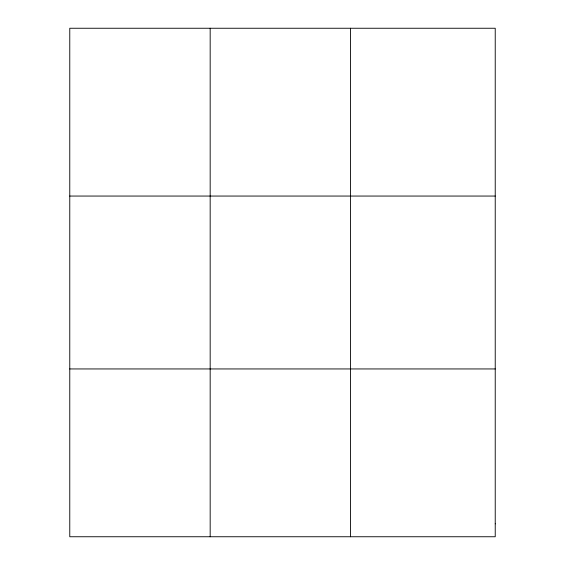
<?xml version="1.0" encoding="UTF-8"?>
<svg xmlns="http://www.w3.org/2000/svg" width="565" height="565" viewBox="0 0 565 565"><rect width="100%" height="100%" fill="white"/><g stroke="black" fill="none" stroke-linecap="round" stroke-linejoin="round"><path stroke-width="0.85" d="M210.173 28.25L210.173 536.75M350.575 28.25L350.575 536.75M69.77 196.055L495.23 196.055M69.77 368.945L495.23 368.945M495.23 523.84L495.23 536.75L69.77 536.75L69.77 28.25L495.23 28.25L495.23 523.84"/></g></svg>
